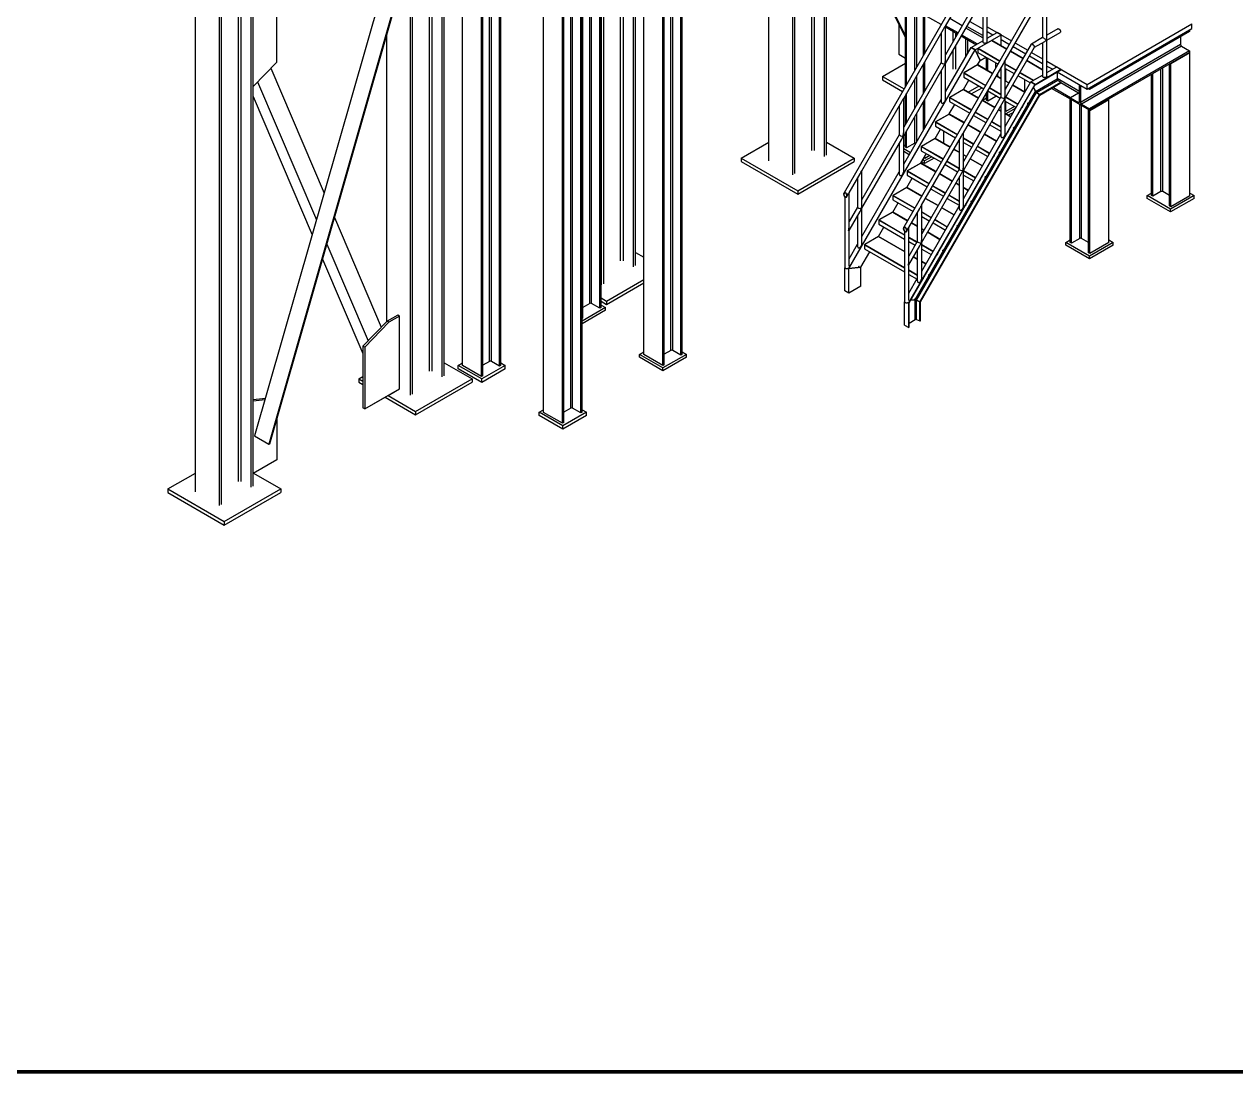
# Model space of a CAD drawing. Header units: inches. Extents: x 5 to 1254, y 17 to 852.
# Drawn here: x 368.9 to 732.6, y 30.9 to 346 of the extents above; entities that cross this region are included whole.
import ezdxf
from ezdxf.enums import TextEntityAlignment as Align

# ---------------------------------------------------------------- set-up
doc = ezdxf.new("R2010")
doc.units = ezdxf.units.IN
doc.header["$LTSCALE"] = 13.5
doc.header["$MEASUREMENT"] = 0
doc.layers.add('BORDER', color=7, linetype='Continuous')
doc.styles.add('BORDER2', font='ROMANS', dxfattribs={"width": 0.8, "height": 0.12})
doc.styles.add('ROMAND', font='romand.shx', dxfattribs={"height": 6.75})
doc.styles.add('ROMANS', font='romans.shx', dxfattribs={"height": 4.5})
doc.styles.add('USSLOGOBOLD', font='sanssb__.ttf')

# ---------------------------------------------------------------- blocks, each defined once
blk = doc.blocks.new('USS-GW_border')
at = {"layer": 'BORDER', "const_width": 0.0309}
blk.add_lwpolyline([(1.1, 0.875), (34.636, 0.875), (34.636, 23.645), (1.1, 23.645), (1.1, 0.875)], dxfattribs=at)
at = {"layer": 'BORDER', "color": 4, "style": 'ROMAND', "flags": 8}
blk.add_attdef('UPPER_DWG_NO', text='', height=0.25, rotation=180, dxfattribs=at).set_placement((2.604, 23.395), align=Align.MIDDLE_CENTER)
at = {"layer": 'BORDER', "color": 4, "style": 'ROMANS', "width": 0.85, "flags": 8}
for tag, p in [('LINE_1', (29.668, 3.874)), ('LINE_2', (29.668, 3.568)), ('LINE_3', (29.668, 3.26)), ('LINE_4', (29.668, 2.953))]:
    blk.add_attdef(tag, p, '', height=0.188, dxfattribs=at)
at = {"layer": 'BORDER', "color": 3, "style": 'ROMANS', "width": 0.85}
for tag, p in [('7-LINE-TOP', (24.949, 2.761)), ('7-LINE', (24.949, 2.703)), ('7-LINE-BOT', (24.949, 2.642)), ('6-LINE-TOP', (24.949, 2.511)), ('6-LINE', (24.949, 2.453)), ('6-LINE-BOT', (24.949, 2.392)), ('5-LINE-TOP', (24.949, 2.261)), ('5-LINE', (24.949, 2.203)), ('5-LINE-BOT', (24.949, 2.142)), ('4-LINE-TOP', (24.949, 2.011)), ('4-LINE', (24.949, 1.953)), ('4-LINE-BOT', (24.949, 1.892)), ('3-LINE-TOP', (24.949, 1.761)), ('3-LINE', (24.949, 1.703)), ('3-LINE-BOT', (24.949, 1.642)), ('2-LINE-TOP', (24.949, 1.511)), ('2-LINE', (24.949, 1.453)), ('2-LINE-BOT', (24.949, 1.392)), ('1-LINE-TOP', (24.949, 1.261)), ('1-LINE', (24.949, 1.203)), ('1-LINE-BOT', (24.949, 1.142))]:
    blk.add_attdef(tag, p, '', height=0.0938, dxfattribs=at)
at = {"layer": 'BORDER', "color": 6, "style": 'BORDER2', "flags": 12}
blk.add_attdef('PROJECT', text='', height=0.155, dxfattribs=at).set_placement((22.531, 2.741), align=Align.MIDDLE_LEFT)
at = {"layer": 'BORDER', "color": 3, "style": 'ROMANS', "width": 0.674348}
for tag, p, p2 in [('7-DATE', (28.241, 2.703), (28.597, 2.703)), ('6-DATE', (28.241, 2.453), (28.597, 2.453)), ('5-DATE', (28.241, 2.203), (28.597, 2.203)), ('4-DATE', (28.241, 1.953), (28.597, 1.953)), ('3-DATE', (28.241, 1.703), (28.597, 1.703)), ('2-DATE', (28.241, 1.453), (28.597, 1.453)), ('1-DATE', (28.241, 1.203), (28.597, 1.203))]:
    blk.add_attdef(tag, text='', height=0.0938, dxfattribs=at).set_placement(p, p2, align=Align.FIT)
at = {"layer": 'BORDER', "color": 3, "style": 'ROMANS', "width": 0.85}
for tag, p in [('7-BY', (28.824, 2.75)), ('7-CHK', (29.261, 2.75)), ('6-BY', (28.824, 2.5)), ('6-CHK', (29.261, 2.5)), ('5-BY', (28.824, 2.25)), ('5-CHK', (29.261, 2.25)), ('4-BY', (28.824, 2)), ('4-CHK', (29.261, 2)), ('3-BY', (28.824, 1.75)), ('3-CHK', (29.261, 1.75)), ('2-BY', (28.824, 1.5)), ('2-CHK', (29.261, 1.5)), ('1-BY', (28.824, 1.25)), ('1-CHK', (29.261, 1.25))]:
    blk.add_attdef(tag, text='', height=0.0938, dxfattribs=at).set_placement(p, align=Align.MIDDLE_CENTER)
at = {"layer": 'BORDER', "color": 5, "style": 'USSLOGOBOLD', "width": 0.85}
blk.add_attdef('USS_FACILITY', (31.141, 2.482), '', height=0.259, dxfattribs=at)
at = {"layer": 'BORDER', "color": 6, "style": 'ROMANS', "width": 0.85, "flags": 8}
for tag, p in [('DRAWN', (29.949, 1.452)), ('CHECK', (31.699, 1.452)), ('SCALE', (33.828, 1.452)), ('PROJ', (31.073, 1.172)), ('JOB', (30.901, 0.922))]:
    blk.add_attdef(tag, text='', height=0.156, dxfattribs=at).set_placement(p, align=Align.CENTER)
at = {"layer": 'BORDER', "color": 6, "style": 'ROMANS', "flags": 8}
for tag, width, p, p2 in [('DDATE', 1.134638, (30.427, 1.452), (31.212, 1.452)), ('CDATE', 1.112721, (32.177, 1.452), (32.947, 1.452)), ('SCALEFIT', 1.513739, (33.059, 1.453), (34.591, 1.453))]:
    blk.add_attdef(tag, text='', height=0.156, dxfattribs=dict(at, width=width)).set_placement(p, p2, align=Align.FIT)
at = {"layer": 'BORDER', "color": 4, "style": 'ROMAND', "flags": 8}
blk.add_attdef('LOWER_DWG_NO', text='', height=0.25, dxfattribs=at).set_placement((33.141, 1.125), align=Align.MIDDLE_CENTER)
at = {"layer": 'BORDER', "color": 6, "style": 'ROMANS', "width": 0.85, "flags": 8}
blk.add_attdef('DIV', text='', height=0.188, dxfattribs=at).set_placement((34.574, 0.687), align=Align.MIDDLE_CENTER)

msp = doc.modelspace()

# ---------------------------------------------------------------- linework, layer by layer
at = {"color": 7, "linetype": 'Continuous', "lineweight": 25}
for p, q in [((437.02, 206.97), (437.02, 483.7)), ((437.63, 207.32), (437.63, 484.05)), ((420.34, 205.61), (420.34, 482.35)), ((427.51, 201.48), (427.51, 478.21)), ((428.11, 201.83), (428.11, 478.56)), ((494.38, 240.09), (494.38, 393.02)), ((494.99, 240.43), (494.99, 393.36)), ((566.02, 246.68), (566.02, 392.75)), ((566.41, 246.9), (566.41, 392.98)), ((490.56, 241.8), (490.56, 391.84)), ((491.41, 241.8), (491.41, 392.33)), ((500.48, 243.54), (500.48, 389.61)), ((560.58, 243.54), (560.58, 389.61)), ((560.98, 243.77), (560.98, 389.84)), ((563.01, 248.09), (563.01, 391.01)), ((563.58, 248.09), (563.58, 391.34)), ((484.87, 234.59), (484.87, 387.52)), ((485.47, 234.94), (485.47, 387.87)), ((506.18, 240.24), (506.18, 386.31)), ((506.58, 240.47), (506.58, 386.16)), ((554.87, 246.83), (554.87, 386.31)), ((592.43, 304.96), (592.43, 388.8)), ((508.61, 244.79), (508.61, 384.99)), ((509.18, 244.79), (509.18, 384.66)), ((511.62, 243.38), (511.62, 383.25)), ((512.02, 243.61), (512.02, 383.02)), ((547.92, 274.92), (547.92, 382.3)), ((548.77, 274.92), (548.77, 382.79)), ((551.75, 273.2), (551.75, 384.51)), ((552.35, 273.55), (552.35, 384.86)), ((599.6, 300.82), (599.6, 384.66)), ((600.2, 301.17), (600.2, 384.31)), ((541.67, 260.73), (541.67, 378.69)), ((542.07, 260.96), (542.07, 378.92)), ((542.23, 267.71), (542.23, 379.02)), ((542.84, 268.06), (542.84, 379.36)), ((605.28, 308.03), (605.28, 381.37)), ((606.13, 308.03), (606.13, 380.88)), ((609.11, 306.31), (609.11, 379.16)), ((609.71, 306.66), (609.71, 378.82)), ((524.82, 229.48), (524.82, 375.55)), ((535.97, 229.33), (535.97, 375.4)), ((536.36, 229.56), (536.36, 375.63)), ((536.63, 257.82), (536.63, 375.78)), ((538.66, 262.14), (538.66, 376.96)), ((539.23, 262.14), (539.23, 377.28)), ((617.06, 374.57), (633.38, 341.99)), ((530.53, 226.19), (530.53, 372.26)), ((530.92, 226.42), (530.92, 372.49)), ((532.96, 230.74), (532.96, 373.66)), ((533.52, 230.74), (533.52, 373.99)), ((617.21, 374.49), (633.38, 342.19)), ((617.43, 374.36), (633.38, 342.52)), ((477.78, 361.27), (438.08, 222.42)), ((653.25, 361.62), (615.01, 295.38)), ((645.41, 345.41), (654.23, 360.69)), ((433.2, 208.69), (433.2, 358.73)), ((434.04, 208.69), (434.04, 359.22)), ((482.02, 358.82), (442.32, 219.97)), ((482.19, 358.84), (442.49, 219.99)), ((442.61, 220.06), (482.32, 358.9)), ((444.74, 334.62), (444.74, 350.41)), ((671.19, 351.26), (632.95, 285.02)), ((633.38, 327.21), (633.38, 352.06)), ((633.78, 327.89), (633.78, 351.83)), ((636.22, 332.12), (636.22, 350.42)), ((636.79, 333.1), (636.79, 350.09)), ((645.41, 334.16), (654.23, 349.43)), ((653.25, 350.36), (645.42, 336.81)), ((656.64, 350.82), (656.64, 340.7)), ((657.96, 340.7), (657.96, 351.57)), ((663.35, 335.06), (672.17, 350.33)), ((674.58, 351.71), (674.58, 341.98)), ((675.9, 341.98), (675.9, 352.47)), ((631.39, 345.98), (631.39, 336.99)), ((638.82, 336.63), (638.82, 348.92)), ((644.15, 345.85), (639.15, 348.73)), ((639.22, 337.31), (639.22, 348.69)), ((649.22, 343.38), (645.48, 345.53)), ((650.44, 345.49), (646.7, 347.65)), ((652.72, 346.82), (656.64, 344.55)), ((687.94, 327.91), (719.41, 346.08)), ((719.41, 344.65), (719.41, 346.08)), ((477.71, 256.68), (477.71, 342.78)), ((632.88, 323.7), (644.88, 344.48)), ((644.11, 343.15), (644.11, 334.51)), ((645.42, 335.27), (645.42, 345.43)), ((649.02, 343.03), (645.42, 345.11)), ((647.71, 340.77), (647.71, 343.79)), ((648.56, 342.24), (648.56, 343.3)), ((654.56, 339.83), (650.16, 342.38)), ((654.96, 340.06), (650.36, 342.72)), ((656.64, 341.91), (651.58, 344.84)), ((656.64, 342.56), (651.86, 345.33)), ((654.36, 338.29), (662.16, 342.79)), ((657.96, 345.22), (665.27, 341)), ((657.96, 343.79), (659.69, 342.79)), ((657.96, 341.8), (660.93, 343.51)), ((662.16, 342.79), (660.93, 343.51)), ((662.16, 339.5), (662.16, 342.79)), ((674.58, 341.98), (671.22, 340.03)), ((679.16, 344.62), (675.9, 342.74)), ((675.9, 341.22), (679.81, 343.48)), ((687.94, 326.48), (719.41, 344.65)), ((718.7, 343.78), (688.65, 326.43)), ((715.98, 342.21), (715.98, 339.86)), ((718.7, 344.24), (718.7, 343.78)), ((616.47, 272.66), (654.36, 338.29)), ((645.42, 325.67), (653.12, 339)), ((648.56, 332.53), (648.56, 339.61)), ((651.54, 336.26), (651.54, 341.58)), ((652.14, 337.3), (652.14, 341.23)), ((653.12, 339), (656.64, 341.04)), ((653.12, 339), (654.36, 338.29)), ((654.36, 338.29), (653.12, 339)), ((654.36, 338.29), (655.82, 335.05)), ((655.82, 335.05), (654.36, 338.29)), ((655.16, 338.7), (655.18, 338.72)), ((655.16, 338.7), (655.16, 337.47)), ((655.16, 338.7), (655.2, 338.68)), ((655.18, 338.72), (655.2, 338.7)), ((655.2, 338.7), (655.2, 338.73)), ((655.21, 338.72), (655.2, 338.73)), ((655.2, 338.68), (661.75, 334.9)), ((659.31, 341.12), (655.21, 338.75)), ((659.33, 341.11), (655.24, 338.75)), ((655.24, 338.75), (661.79, 334.97)), ((657.97, 341.8), (657.96, 341.8)), ((659.33, 341.11), (663.83, 338.52)), ((663.84, 338.53), (659.36, 341.12)), ((662.16, 341.37), (664.65, 339.93)), ((663.35, 323.8), (672.17, 339.08)), ((671.19, 340.01), (663.36, 326.45)), ((665.79, 339.27), (669.52, 337.12)), ((666.41, 340.34), (670.14, 338.19)), ((672.16, 339.06), (675.24, 340.84)), ((674.58, 340.46), (674.58, 330.35)), ((675.9, 330.35), (675.9, 341.22)), ((715.98, 339.86), (685.93, 322.51)), ((716.26, 339.37), (686.21, 322.02)), ((716.26, 339.37), (718.7, 337.96)), ((437.63, 327.31), (444.74, 334.62)), ((631.39, 336.99), (633.38, 335.84)), ((639.22, 326.06), (639.22, 334.68)), ((647.71, 332.53), (647.71, 338.14)), ((655.08, 333.76), (655.82, 335.05)), ((655.16, 337.47), (661.21, 333.97)), ((655.82, 335.05), (657.58, 336.07)), ((657.73, 332.25), (657.73, 335.98)), ((658.13, 332.02), (658.13, 335.75)), ((663.36, 324.91), (663.36, 335.07)), ((664.97, 337.86), (668.71, 335.7)), ((668.72, 335.72), (664.98, 337.87)), ((674.58, 332.33), (669.85, 335.06)), ((669.85, 335.05), (674.58, 332.31)), ((670.66, 336.46), (674.58, 334.2)), ((671.28, 337.53), (674.58, 335.62)), ((675.9, 334.86), (687.94, 327.91)), ((718.7, 337.96), (688.65, 320.61)), ((718.7, 337.5), (688.65, 320.15)), ((713.06, 334.17), (718.77, 337.47)), ((718.7, 337.96), (718.7, 337.5)), ((718.7, 337.5), (718.77, 337.47)), ((718.77, 294.49), (718.77, 337.47)), ((442.91, 332.75), (458.91, 295.27)), ((626.53, 330.3), (633.38, 334.26)), ((632.88, 312.45), (644.88, 333.23)), ((644.11, 334.53), (632.89, 315.1)), ((638.82, 325.37), (638.82, 334)), ((644.11, 331.9), (644.11, 322.72)), ((645.42, 323.48), (645.42, 334.18)), ((650.82, 313.34), (662.82, 334.13)), ((650.91, 331.34), (650.93, 331.35)), ((650.91, 331.34), (650.91, 330.1)), ((650.91, 331.34), (650.95, 331.32)), ((650.93, 331.35), (650.95, 331.34)), ((650.95, 331.34), (650.95, 331.37)), ((650.96, 331.36), (650.95, 331.37)), ((650.95, 331.32), (657.5, 327.54)), ((655.06, 333.76), (650.96, 331.39)), ((655.08, 333.75), (650.99, 331.39)), ((650.99, 331.39), (657.54, 327.61)), ((655.08, 333.75), (659.58, 331.16)), ((659.59, 331.17), (655.11, 333.76)), ((660.57, 332.86), (660.57, 334.34)), ((661.13, 333.84), (661.13, 334.02)), ((661.13, 330.28), (661.13, 331.21)), ((662.05, 332.79), (662.05, 324.15)), ((663.36, 334.06), (666.66, 332.16)), ((663.36, 333.97), (666.62, 332.09)), ((663.36, 332.73), (666.08, 331.16)), ((663.56, 328.88), (663.56, 332.61)), ((667.76, 331.43), (671.82, 329.09)), ((667.8, 331.5), (671.86, 329.16)), ((672.3, 327.93), (680.1, 332.44)), ((672.33, 327.87), (680.1, 332.36)), ((672.33, 327.83), (680.08, 332.31)), ((675.9, 333.44), (677.63, 332.44)), ((675.9, 331.44), (678.87, 333.15)), ((675.98, 331.52), (675.9, 331.57)), ((675.9, 331.55), (675.96, 331.52)), ((675.9, 331.49), (675.96, 331.52)), ((678.87, 333.15), (680.1, 332.44)), ((679, 331.68), (679, 329.56)), ((679, 331.65), (687.94, 326.48)), ((680.1, 332.44), (680.1, 332.36)), ((707.62, 294.33), (707.62, 331.11)), ((710.07, 295.74), (710.07, 332.52)), ((710.63, 295.74), (710.63, 332.84)), ((712.67, 291.42), (712.67, 334.02)), ((713, 334.21), (713.06, 334.17)), ((713.06, 291.19), (713.06, 334.17)), ((438.96, 328.69), (456.63, 287.29)), ((626.53, 330.3), (633.01, 326.56)), ((626.53, 330.3), (626.53, 329.28)), ((626.53, 329.28), (632.57, 325.8)), ((634.41, 262.31), (672.3, 327.93)), ((634.48, 262.31), (672.33, 327.87)), ((634.51, 262.33), (672.33, 327.84)), ((636.22, 320.87), (636.22, 329.49)), ((636.79, 321.85), (636.79, 330.47)), ((650.83, 326.4), (652.45, 329.21)), ((650.91, 330.1), (656.96, 326.61)), ((652.28, 325.58), (655.52, 327.44)), ((660.72, 330.5), (662.05, 329.73)), ((662.05, 329.75), (660.73, 330.51)), ((664.47, 328.36), (663.36, 328.99)), ((663.36, 328.97), (664.46, 328.34)), ((663.36, 315.31), (671.06, 328.65)), ((669.29, 325.57), (665.6, 327.7)), ((665.6, 327.69), (669.28, 325.56)), ((667.22, 330.5), (670.91, 328.38)), ((669.27, 325.58), (669.27, 329.32)), ((671.06, 328.65), (674.58, 330.68)), ((671.06, 328.65), (672.3, 327.93)), ((672.3, 327.93), (671.06, 328.65)), ((671.86, 329.16), (674.58, 330.73)), ((671.86, 329.13), (671.86, 329.16)), ((672.3, 327.93), (672.33, 327.87)), ((672.33, 327.87), (672.3, 327.93)), ((672.46, 325.78), (679, 329.56)), ((672.71, 325.5), (679.17, 329.23)), ((673.64, 324.87), (680.04, 328.56)), ((673.74, 324.76), (680.1, 328.43)), ((673.76, 324.7), (680.1, 328.36)), ((685.67, 325.81), (679, 329.66)), ((679.17, 329.23), (680.04, 328.56)), ((680.1, 328.43), (680.1, 328.36)), ((685.39, 325.32), (680.1, 328.37)), ((685.67, 322.66), (685.67, 327.79)), ((685.93, 327.65), (685.93, 322.51)), ((687.94, 326.48), (687.94, 327.91)), ((707.23, 294.56), (707.23, 330.88)), ((437.63, 324.33), (455.35, 282.81)), ((632.89, 313.56), (632.89, 323.72)), ((633.38, 315.96), (633.38, 324.58)), ((633.78, 316.64), (633.78, 325.26)), ((636.35, 263.24), (672.46, 325.78)), ((636.72, 263.16), (672.71, 325.5)), ((637.74, 262.68), (673.64, 324.87)), ((637.88, 262.65), (673.74, 324.76)), ((637.95, 262.66), (673.76, 324.7)), ((646.66, 323.98), (646.68, 323.99)), ((646.66, 323.98), (646.66, 322.74)), ((646.66, 323.98), (646.7, 323.96)), ((646.68, 323.99), (646.7, 323.98)), ((646.7, 323.98), (646.7, 324.01)), ((646.71, 324), (646.7, 324.01)), ((646.7, 323.96), (653.25, 320.18)), ((650.81, 326.4), (646.71, 324.03)), ((650.83, 326.39), (646.74, 324.03)), ((646.74, 324.03), (653.29, 320.25)), ((650.83, 326.39), (655.33, 323.79)), ((662.05, 324.17), (650.83, 304.74)), ((655.34, 323.81), (650.86, 326.4)), ((653.17, 325.07), (656.4, 326.93)), ((656.5, 323.14), (657.73, 323.85)), ((657.73, 323.14), (657.73, 325.31)), ((658.1, 325.95), (661.83, 323.8)), ((658.13, 322.91), (658.13, 325.94)), ((660.57, 324.32), (658.13, 322.91)), ((658.64, 326.88), (662.05, 324.91)), ((658.68, 326.95), (662.05, 325.01)), ((660.57, 324.32), (660.57, 324.53)), ((663.36, 313.13), (663.36, 323.82)), ((663.51, 324.07), (667.19, 321.94)), ((663.55, 324.14), (667.23, 322.01)), ((671.88, 327.06), (672.46, 325.78)), ((672.46, 325.78), (671.88, 327.06)), ((672.71, 325.5), (673.64, 324.87)), ((673.64, 324.87), (672.71, 325.5)), ((673.74, 324.76), (673.76, 324.7)), ((673.76, 324.7), (673.74, 324.76)), ((682.95, 323.45), (677.27, 326.72)), ((682.95, 323.91), (677.67, 326.95)), ((685.39, 325.32), (682.95, 323.91)), ((685.39, 325.32), (682.95, 323.91)), ((682.95, 323.91), (682.95, 323.45)), ((682.95, 323.45), (682.95, 323.91)), ((682.95, 323.91), (685.39, 322.5)), ((685.39, 325.32), (685.67, 325.15)), ((688.65, 326.43), (688.26, 326.66)), ((688.65, 326.89), (688.65, 326.43)), ((620.34, 301.99), (632.34, 322.77)), ((631.57, 321.44), (631.57, 312.8)), ((632.89, 303.96), (644.11, 323.39)), ((638.82, 314.24), (638.82, 322.74)), ((639.22, 314.92), (639.22, 323.43)), ((646.58, 319.04), (648.2, 321.85)), ((646.66, 322.74), (652.71, 319.25)), ((650.82, 302.09), (662.82, 322.87)), ((656.47, 323.14), (660.21, 320.98)), ((660.22, 321), (656.48, 323.15)), ((658.13, 322.91), (657.73, 323.14)), ((662.05, 319.94), (661.35, 320.34)), ((661.35, 320.32), (662.05, 319.92)), ((662.05, 321.54), (662.05, 312.37)), ((663.36, 322.91), (666.66, 321.01)), ((663.56, 319.77), (663.56, 322.8)), ((666.19, 321.28), (663.56, 319.77)), ((666.5, 320.75), (663.57, 319.06)), ((682.88, 323.49), (683.28, 323.26)), ((682.88, 280.51), (682.88, 323.49)), ((688.65, 320.15), (682.95, 323.45)), ((683.28, 280.28), (683.28, 323.26)), ((685.67, 322.66), (685.39, 322.5)), ((685.72, 281.69), (685.72, 321.85)), ((686.21, 322.02), (688.65, 320.61)), ((686.29, 281.69), (686.29, 321.52)), ((688.32, 277.37), (688.32, 320.35)), ((688.72, 320.12), (688.32, 320.35)), ((688.65, 320.61), (688.65, 320.15)), ((688.72, 320.12), (694.42, 323.41)), ((688.72, 277.14), (688.72, 320.12)), ((694.42, 323.41), (694.36, 323.45)), ((694.42, 280.43), (694.42, 323.41)), ((636.22, 310.26), (636.22, 318.24)), ((636.79, 310.71), (636.79, 319.22)), ((642.41, 316.62), (642.43, 316.63)), ((642.41, 316.62), (642.41, 315.38)), ((642.41, 316.62), (642.45, 316.6)), ((642.43, 316.63), (642.45, 316.62)), ((642.45, 316.62), (642.45, 316.64)), ((642.46, 316.64), (642.45, 316.64)), ((642.45, 316.6), (649, 312.82)), ((646.56, 319.03), (642.46, 316.67)), ((646.58, 319.03), (642.49, 316.67)), ((642.49, 316.67), (649.04, 312.89)), ((646.58, 319.03), (651.08, 316.43)), ((651.09, 316.45), (646.61, 319.03)), ((653.85, 318.59), (657.58, 316.44)), ((654.39, 319.52), (658.12, 317.37)), ((654.43, 319.59), (658.16, 317.44)), ((659.26, 316.71), (662.05, 315.1)), ((659.3, 316.78), (662.05, 315.19)), ((663.56, 319.77), (663.36, 319.88)), ((665.04, 318.21), (663.36, 319.18)), ((663.36, 319.16), (665.03, 318.2)), ((665.8, 319.53), (664.28, 318.65)), ((631.57, 312.82), (620.35, 293.38)), ((633.38, 309.08), (633.38, 313.33)), ((633.78, 308.85), (633.78, 314.01)), ((642.33, 311.67), (643.95, 314.49)), ((642.41, 315.38), (648.46, 311.89)), ((644.92, 310.19), (644.92, 313.93)), ((650.83, 303.2), (650.83, 313.36)), ((650.83, 293.6), (662.05, 313.04)), ((652.22, 315.78), (655.96, 313.62)), ((655.97, 313.64), (652.23, 315.79)), ((660.79, 310.85), (657.1, 312.98)), ((657.1, 312.96), (660.78, 310.84)), ((658.72, 315.78), (662.05, 313.86)), ((584.1, 305.81), (592.43, 310.62)), ((609.71, 310.62), (618.04, 305.81)), ((620.34, 290.74), (632.34, 311.52)), ((631.57, 310.19), (631.57, 301.01)), ((632.89, 301.77), (632.89, 312.47)), ((632.89, 309.51), (633.38, 309.8)), ((636.22, 310.26), (633.78, 308.85)), ((638.16, 309.26), (638.18, 309.27)), ((638.16, 309.26), (638.16, 308.02)), ((638.16, 309.26), (638.2, 309.24)), ((638.18, 309.27), (638.2, 309.26)), ((638.2, 309.26), (638.2, 309.28)), ((638.21, 309.28), (638.2, 309.28)), ((638.2, 309.24), (644.75, 305.46)), ((642.31, 311.67), (638.21, 309.31)), ((642.33, 311.67), (638.24, 309.31)), ((638.24, 309.31), (644.79, 305.53)), ((638.28, 291.63), (650.28, 312.41)), ((642.33, 311.67), (646.83, 309.07)), ((646.84, 309.09), (642.36, 311.67)), ((649.51, 311.08), (649.51, 302.44)), ((650.83, 311.85), (653.91, 310.08)), ((650.83, 311.76), (653.87, 310)), ((650.83, 310.52), (653.33, 309.08)), ((655.01, 309.35), (658.69, 307.22)), ((655.05, 309.42), (658.73, 307.29)), ((584.1, 305.81), (601.07, 296.01)), ((584.1, 305.81), (584.1, 304.79)), ((601.07, 296.01), (618.04, 305.81)), ((618.04, 305.81), (618.04, 304.79)), ((634.89, 307.42), (632.89, 308.58)), ((634.54, 306.81), (632.89, 307.76)), ((633.78, 308.85), (633.38, 309.08)), ((638.08, 304.31), (639.7, 307.13)), ((638.16, 308.02), (644.21, 304.53)), ((639.22, 305.71), (638.97, 305.86)), ((641.31, 306.2), (639.15, 304.96)), ((642.01, 305.8), (639.15, 304.15)), ((640.69, 306.56), (639.22, 305.71)), ((639.22, 305.71), (639.22, 306.29)), ((647.97, 308.41), (649.51, 307.53)), ((649.51, 307.55), (647.98, 308.43)), ((651.72, 306.27), (650.83, 306.79)), ((650.83, 306.77), (651.71, 306.26)), ((656.54, 303.49), (652.85, 305.62)), ((652.85, 305.6), (656.53, 303.48)), ((654.47, 308.42), (658.16, 306.29)), ((584.1, 304.79), (601.07, 294.99)), ((601.07, 294.99), (618.04, 304.79)), ((620.35, 291.85), (620.35, 302)), ((633.91, 301.9), (633.93, 301.91)), ((633.91, 301.9), (633.91, 300.66)), ((633.91, 301.9), (633.95, 301.87)), ((633.93, 301.91), (633.95, 301.9)), ((633.95, 301.9), (633.95, 301.92)), ((633.96, 301.91), (633.95, 301.92)), ((633.95, 301.87), (640.5, 298.09)), ((638.06, 304.31), (633.96, 301.95)), ((638.08, 304.31), (633.99, 301.95)), ((633.99, 301.95), (640.54, 298.17)), ((638.08, 304.31), (642.58, 301.71)), ((642.59, 301.73), (638.11, 304.31)), ((639.15, 304.15), (638.27, 304.65)), ((649.51, 302.46), (638.29, 283.03)), ((639.15, 304.96), (638.63, 305.27)), ((639.15, 304.15), (639.15, 304.96)), ((645.35, 303.87), (649.08, 301.71)), ((645.89, 304.8), (649.51, 302.7)), ((645.93, 304.87), (649.51, 302.8)), ((650.83, 291.41), (650.83, 302.11)), ((650.83, 302.04), (654.48, 299.93)), ((650.83, 301.95), (654.44, 299.86)), ((616.5, 295.33), (619.81, 301.06)), ((619.04, 299.73), (619.04, 291.09)), ((620.35, 282.25), (631.57, 301.68)), ((633.83, 296.95), (635.45, 299.77)), ((633.91, 300.66), (639.96, 297.17)), ((638.28, 280.38), (650.28, 301.16)), ((643.72, 301.05), (647.46, 298.9)), ((647.47, 298.91), (643.73, 301.07)), ((649.51, 297.73), (648.6, 298.26)), ((648.6, 298.24), (649.51, 297.71)), ((649.51, 299.83), (649.51, 290.65)), ((650.83, 300.71), (653.91, 298.93)), ((601.07, 296.01), (601.07, 294.99)), ((616.51, 285.19), (616.51, 295.35)), ((629.66, 294.54), (629.68, 294.55)), ((629.68, 294.55), (629.7, 294.53)), ((629.7, 294.54), (629.7, 294.56)), ((629.71, 294.55), (629.7, 294.56)), ((633.81, 296.95), (629.71, 294.59)), ((633.83, 296.95), (629.74, 294.58)), ((629.74, 294.58), (636.29, 290.8)), ((633.83, 296.95), (638.33, 294.35)), ((638.34, 294.36), (633.86, 296.95)), ((641.1, 296.51), (644.83, 294.35)), ((641.64, 297.44), (645.37, 295.28)), ((641.68, 297.51), (645.41, 295.35)), ((646.51, 294.62), (649.51, 292.89)), ((646.55, 294.7), (649.51, 292.98)), ((652.29, 296.13), (650.83, 296.97)), ((650.83, 296.95), (652.28, 296.11)), ((705.93, 294.52), (707.23, 295.28)), ((707.62, 294.33), (707.23, 294.56)), ((710.07, 295.74), (707.62, 294.33)), ((712.67, 294.57), (710.63, 295.74)), ((718.77, 295.28), (720.07, 294.52)), ((615.19, 294.14), (615.19, 273.02)), ((615.77, 294.06), (615.96, 294.4)), ((619.04, 291.11), (616.51, 286.73)), ((629.58, 289.59), (631.2, 292.41)), ((629.66, 294.54), (629.66, 293.3)), ((629.66, 294.54), (629.7, 294.51)), ((629.66, 293.3), (635.71, 289.8)), ((629.7, 294.51), (636.25, 290.73)), ((638.29, 281.49), (638.29, 291.65)), ((638.29, 271.89), (649.51, 291.32)), ((639.47, 293.69), (643.21, 291.54)), ((643.22, 291.55), (639.48, 293.71)), ((645.97, 293.7), (649.51, 291.65)), ((705.93, 293.71), (705.93, 294.52)), ((713, 290.44), (705.93, 294.52)), ((713, 289.63), (705.93, 293.71)), ((713.06, 291.19), (712.67, 291.42)), ((720.07, 294.52), (713, 290.44)), ((720.07, 293.71), (713, 289.63)), ((718.77, 294.49), (713.06, 291.19)), ((720.07, 293.71), (720.07, 294.52)), ((462.03, 287.96), (476.09, 255.02)), ((616.5, 284.08), (619.81, 289.81)), ((619.04, 288.48), (619.04, 279.3)), ((620.35, 280.06), (620.35, 290.75)), ((629.56, 289.59), (625.46, 287.23)), ((629.58, 289.59), (625.49, 287.22)), ((629.58, 289.59), (634.08, 286.99)), ((634.09, 287), (629.61, 289.59)), ((634.44, 284.97), (637.75, 290.7)), ((636.85, 289.15), (636.98, 289.07)), ((636.98, 289.37), (636.98, 280.73)), ((638.29, 289.65), (641.16, 287.99)), ((638.29, 289.55), (641.12, 287.92)), ((638.29, 288.31), (640.58, 286.99)), ((642.3, 287.33), (645.98, 285.21)), ((648.04, 288.77), (644.35, 290.89)), ((644.35, 290.88), (648.03, 288.75)), ((713, 289.63), (713, 290.44)), ((616.51, 273.4), (616.51, 284.1)), ((625.33, 282.23), (626.95, 285.05)), ((625.41, 287.18), (625.43, 287.19)), ((625.41, 287.18), (625.41, 285.94)), ((625.41, 287.18), (625.45, 287.15)), ((625.41, 285.94), (633.13, 281.48)), ((625.43, 287.19), (625.45, 287.17)), ((625.45, 287.18), (625.45, 287.2)), ((625.46, 287.19), (625.45, 287.2)), ((625.45, 287.15), (633.13, 282.72)), ((625.49, 287.22), (633.13, 282.81)), ((633.13, 283.78), (633.13, 262.66)), ((633.71, 283.7), (633.9, 284.04)), ((634.45, 274.83), (634.45, 284.99)), ((635.22, 286.33), (636.98, 285.32)), ((636.98, 285.34), (635.23, 286.35)), ((638.97, 284.19), (638.29, 284.58)), ((638.29, 284.56), (638.96, 284.18)), ((641.72, 286.33), (645.41, 284.21)), ((642.26, 287.26), (645.94, 285.14)), ((625.31, 282.23), (621.21, 279.86)), ((625.33, 282.23), (621.24, 279.86)), ((625.33, 282.23), (633.13, 277.72)), ((633.13, 277.74), (625.36, 282.23)), ((634.45, 282.05), (636.91, 280.63)), ((634.45, 281.96), (636.87, 280.56)), ((636.98, 280.75), (634.45, 276.37)), ((634.45, 280.72), (636.33, 279.63)), ((638.29, 269.7), (638.29, 280.4)), ((643.79, 281.41), (640.1, 283.53)), ((640.1, 283.52), (643.78, 281.39)), ((681.58, 280.47), (682.88, 281.22)), ((688.65, 276.39), (681.58, 280.47)), ((681.58, 279.65), (681.58, 280.47)), ((683.28, 280.28), (682.88, 280.51)), ((685.72, 281.69), (683.28, 280.28)), ((688.32, 280.51), (686.29, 281.69)), ((695.72, 280.47), (688.65, 276.39)), ((694.42, 280.43), (688.72, 277.14)), ((694.42, 281.22), (695.72, 280.47)), ((695.72, 279.65), (695.72, 280.47)), ((459.75, 279.99), (472.14, 250.96)), ((552.35, 277.5), (554.87, 276.05)), ((616.51, 275.59), (619.04, 279.97)), ((620.01, 273.01), (622.7, 277.68)), ((621.16, 279.81), (621.18, 279.83)), ((621.16, 279.81), (621.16, 278.58)), ((621.16, 279.81), (621.2, 279.79)), ((621.16, 278.58), (633.13, 271.66)), ((621.18, 279.83), (621.2, 279.81)), ((621.2, 279.81), (621.2, 279.84)), ((621.21, 279.83), (621.2, 279.84)), ((621.2, 279.79), (633.13, 272.9)), ((621.24, 279.86), (633.13, 273)), ((634.44, 273.72), (637.75, 279.45)), ((634.72, 276.83), (634.45, 276.98)), ((634.45, 276.96), (634.71, 276.81)), ((636.98, 278.12), (636.98, 268.94)), ((638.29, 279.83), (641.73, 277.85)), ((638.29, 279.74), (641.69, 277.78)), ((638.29, 278.5), (641.16, 276.85)), ((688.65, 275.57), (681.58, 279.65)), ((688.72, 277.14), (688.32, 277.37)), ((695.72, 279.65), (688.65, 275.57)), ((688.65, 275.57), (688.65, 276.39)), ((458.47, 275.5), (470.59, 247.1)), ((615.23, 266), (615.23, 272.89)), ((616.32, 272.75), (616.47, 272.66)), ((616.47, 272.66), (616.32, 272.75)), ((616.47, 272.66), (620.01, 273.01)), ((619.3, 272.94), (616.47, 272.66)), ((619.34, 273.04), (619.29, 273.03)), ((619.34, 273.04), (619.47, 272.96)), ((619.37, 273.19), (619.41, 273.16)), ((619.41, 273.16), (619.37, 273.19)), ((619.41, 273.16), (619.41, 273.17)), ((619.41, 273.16), (619.41, 273.16)), ((620.01, 273.01), (619.47, 272.96)), ((620.01, 267.33), (620.01, 273.01)), ((634.45, 263.04), (634.45, 273.74)), ((636.98, 275.52), (635.85, 276.17)), ((635.85, 276.16), (636.98, 275.5)), ((639.54, 274.05), (638.29, 274.76)), ((638.29, 274.74), (639.53, 274.03)), ((543.71, 262.9), (554.87, 269.34)), ((616.47, 265.28), (616.47, 272.66)), ((634.45, 272.24), (636.98, 270.78)), ((634.45, 272.14), (636.98, 270.68)), ((634.45, 270.9), (636.91, 269.49)), ((634.45, 265.23), (636.98, 269.61)), ((543.71, 261.88), (554.87, 268.32)), ((616.47, 265.28), (615.23, 266)), ((620.01, 267.33), (616.47, 265.28)), ((538.66, 262.14), (536.63, 260.97)), ((541.67, 260.73), (539.23, 262.14)), ((542.07, 263.85), (543.71, 262.9)), ((542.07, 262.83), (543.71, 261.88)), ((543.71, 262.9), (543.71, 261.88)), ((633.17, 255.64), (633.17, 262.53)), ((634.26, 262.39), (634.41, 262.31)), ((634.41, 262.31), (634.26, 262.39)), ((634.41, 262.31), (634.48, 262.31)), ((634.41, 254.93), (634.41, 262.31)), ((634.48, 262.31), (634.41, 262.31)), ((634.48, 254.97), (634.48, 262.31)), ((634.51, 255.01), (634.51, 262.33)), ((636.35, 263.24), (634.96, 263.11)), ((634.96, 263.11), (636.14, 263.22)), ((636.13, 263.31), (636.18, 263.32)), ((636.18, 263.32), (636.31, 263.24)), ((636.31, 263.24), (636.35, 263.24)), ((636.35, 257.32), (636.35, 263.24)), ((636.72, 263.16), (637.74, 262.68)), ((637.74, 262.68), (636.72, 263.16)), ((636.72, 257.34), (636.72, 263.16)), ((637.74, 256.92), (637.74, 262.68)), ((637.88, 262.65), (637.95, 262.66)), ((637.95, 262.66), (637.88, 262.65)), ((637.88, 256.93), (637.88, 262.65)), ((637.95, 256.97), (637.95, 262.66)), ((481.02, 258.66), (477.84, 256.82)), ((481.02, 258.66), (477.84, 256.82)), ((481.55, 258.35), (478.37, 256.51)), ((481.55, 258.35), (478.37, 256.51)), ((481.55, 258.35), (481.02, 258.66)), ((481.55, 258.35), (481.02, 258.66)), ((481.55, 236.51), (481.55, 258.35)), ((481.55, 236.51), (481.55, 258.35)), ((543.37, 260.92), (536.36, 256.88)), ((543.37, 260.11), (536.36, 256.06)), ((542.07, 260.96), (541.67, 260.73)), ((542.07, 261.67), (543.37, 260.92)), ((543.37, 260.11), (543.37, 260.92)), ((477.84, 256.82), (470.59, 249.37)), ((477.84, 256.82), (470.59, 249.37)), ((478.37, 256.51), (471.12, 249.06)), ((478.37, 256.51), (471.12, 249.06)), ((478.37, 256.51), (477.84, 256.82)), ((478.37, 256.51), (477.84, 256.82)), ((536.63, 257.82), (536.36, 257.67)), ((633.17, 255.64), (634.41, 254.93)), ((634.41, 254.93), (634.48, 254.97)), ((634.51, 256.26), (636.35, 257.32)), ((636.72, 257.34), (637.74, 256.92)), ((637.88, 256.93), (637.95, 256.97)), ((471.12, 249.06), (470.59, 249.37)), ((470.59, 249.37), (470.59, 230.79)), ((471.12, 249.06), (470.59, 249.37)), ((470.59, 249.37), (470.59, 230.79)), ((471.12, 249.06), (471.12, 230.49)), ((471.12, 249.06), (471.12, 230.49)), ((553.57, 246.87), (554.87, 247.62)), ((563.01, 248.09), (560.98, 246.91)), ((566.02, 246.68), (563.58, 248.09)), ((566.41, 247.62), (567.72, 246.87)), ((494.99, 244.39), (503.32, 239.58)), ((499.18, 243.57), (500.48, 244.32)), ((508.61, 244.79), (506.58, 243.62)), ((511.62, 243.38), (509.18, 244.79)), ((512.02, 244.32), (513.32, 243.57)), ((560.64, 242.79), (553.57, 246.87)), ((553.57, 246.05), (553.57, 246.87)), ((560.64, 241.97), (553.57, 246.05)), ((560.58, 243.54), (554.87, 246.83)), ((560.98, 243.77), (560.58, 243.54)), ((567.72, 246.87), (560.64, 242.79)), ((567.72, 246.05), (560.64, 241.97)), ((566.41, 246.9), (566.02, 246.68)), ((567.72, 246.05), (567.72, 246.87)), ((469.38, 239.58), (470.59, 240.28)), ((506.25, 239.49), (499.18, 243.57)), ((499.18, 242.55), (499.18, 243.57)), ((506.25, 238.47), (499.18, 242.55)), ((506.18, 240.24), (500.48, 243.54)), ((506.58, 240.47), (506.18, 240.24)), ((513.32, 243.57), (506.25, 239.49)), ((513.32, 242.55), (506.25, 238.47)), ((512.02, 243.61), (511.62, 243.38)), ((513.32, 242.55), (513.32, 243.57)), ((560.64, 241.97), (560.64, 242.79)), ((469.38, 239.58), (469.38, 238.56)), ((469.38, 239.58), (470.59, 238.88)), ((469.38, 238.56), (470.59, 237.86)), ((471.12, 230.49), (481.55, 236.51)), ((478.13, 234.53), (481.55, 236.51)), ((486.35, 229.78), (503.32, 239.58)), ((486.35, 228.76), (503.32, 238.56)), ((503.32, 239.58), (503.32, 238.56)), ((506.25, 238.47), (506.25, 239.49)), ((437.63, 233.3), (441.33, 233.77)), ((437.63, 233.3), (441.33, 233.77)), ((437.63, 232.93), (441.21, 233.38)), ((437.63, 232.93), (441.21, 233.38)), ((471.12, 230.49), (478.13, 234.53)), ((477.24, 234.02), (486.35, 228.76)), ((478.13, 234.53), (486.35, 229.78)), ((471.12, 230.49), (470.59, 230.79)), ((471.12, 230.49), (470.59, 230.79)), ((486.35, 229.78), (486.35, 228.76)), ((523.52, 229.52), (524.82, 230.27)), ((530.59, 225.44), (523.52, 229.52)), ((523.52, 228.5), (523.52, 229.52)), ((530.53, 226.19), (524.82, 229.48)), ((537.66, 229.52), (530.59, 225.44)), ((532.96, 230.74), (530.92, 229.56)), ((535.97, 229.33), (533.52, 230.74)), ((536.36, 229.56), (535.97, 229.33)), ((536.36, 230.27), (537.66, 229.52)), ((537.66, 228.5), (537.66, 229.52)), ((444.74, 227.49), (444.74, 215.25)), ((444.74, 227.49), (444.74, 215.25)), ((530.59, 224.42), (523.52, 228.5)), ((530.92, 226.42), (530.53, 226.19)), ((537.66, 228.5), (530.59, 224.42)), ((438.08, 222.42), (442.32, 219.97)), ((530.59, 224.42), (530.59, 225.44)), ((442.32, 219.97), (442.49, 219.99)), ((444.74, 215.25), (437.63, 211.15)), ((444.74, 215.25), (437.73, 211.21)), ((412.01, 206.47), (420.34, 211.27)), ((437.73, 211.21), (437.63, 211.15)), ((437.73, 211.21), (445.95, 206.47)), ((412.01, 206.47), (412.01, 205.45)), ((412.01, 206.47), (428.98, 196.67)), ((412.01, 205.45), (428.98, 195.65)), ((428.98, 196.67), (445.95, 206.47)), ((428.98, 195.65), (445.95, 205.45)), ((445.95, 206.47), (445.95, 205.45)), ((428.98, 196.67), (428.98, 195.65))]:
    msp.add_line(p, q, dxfattribs=at)
at = {"color": 7, "linetype": 'Continuous', "lineweight": 25, "flags": 128}
for points in [[(679.16, 344.62), (679.19, 344.63), (679.24, 344.64), (679.3, 344.65), (679.37, 344.63), (679.43, 344.61), (679.5, 344.57), (679.57, 344.53), (679.63, 344.47), (679.7, 344.4), (679.76, 344.33), (679.81, 344.25), (679.85, 344.16), (679.89, 344.08), (679.92, 343.99), (679.94, 343.9), (679.95, 343.82), (679.95, 343.74), (679.94, 343.67), (679.92, 343.6), (679.89, 343.55), (679.85, 343.51), (679.81, 343.48)], [(656.64, 340.7), (656.64, 340.7), (656.65, 340.64), (656.68, 340.59), (656.71, 340.54), (656.76, 340.49), (656.82, 340.44), (656.89, 340.41), (656.97, 340.38), (657.06, 340.35), (657.15, 340.33), (657.24, 340.32), (657.34, 340.32), (657.43, 340.33), (657.53, 340.35), (657.61, 340.37), (657.69, 340.4), (657.77, 340.43)], [(675.9, 330.35), (675.89, 330.3), (675.88, 330.24), (675.84, 330.19), (675.8, 330.14), (675.74, 330.1), (675.67, 330.06), (675.59, 330.03), (675.51, 330), (675.42, 329.98), (675.33, 329.97), (675.23, 329.97), (675.13, 329.97), (675.04, 329.98), (674.95, 330.01), (674.87, 330.03), (674.79, 330.07), (674.73, 330.11), (674.67, 330.15), (674.63, 330.2), (674.6, 330.26), (674.59, 330.31), (674.58, 330.35)], [(670.26, 322.09), (670.23, 322.08), (670.19, 322.07), (670.17, 322.08), (670.14, 322.11), (670.13, 322.14), (670.13, 322.18), (670.14, 322.22), (670.15, 322.27), (670.18, 322.32), (670.21, 322.35), (670.24, 322.39), (670.28, 322.41), (670.31, 322.42), (670.35, 322.41), (670.37, 322.4), (670.39, 322.37), (670.39, 322.33), (670.39, 322.29), (670.38, 322.24), (670.36, 322.2), (670.33, 322.15), (670.3, 322.12), (670.26, 322.09)], [(666.01, 314.73), (665.98, 314.72), (665.94, 314.71), (665.92, 314.72), (665.89, 314.75), (665.88, 314.78), (665.88, 314.82), (665.89, 314.86), (665.9, 314.91), (665.93, 314.95), (665.96, 314.99), (665.99, 315.02), (666.03, 315.05), (666.06, 315.05), (666.1, 315.05), (666.12, 315.03), (666.14, 315.01), (666.14, 314.97), (666.14, 314.93), (666.13, 314.88), (666.11, 314.84), (666.08, 314.79), (666.05, 314.76), (666.01, 314.73)], [(661.76, 307.37), (661.73, 307.35), (661.69, 307.35), (661.67, 307.36), (661.64, 307.38), (661.63, 307.42), (661.63, 307.46), (661.64, 307.5), (661.65, 307.55), (661.68, 307.59), (661.71, 307.63), (661.74, 307.66), (661.78, 307.68), (661.81, 307.69), (661.85, 307.69), (661.87, 307.67), (661.89, 307.65), (661.89, 307.61), (661.89, 307.57), (661.88, 307.52), (661.86, 307.47), (661.83, 307.43), (661.8, 307.4), (661.76, 307.37)], [(657.51, 300.01), (657.48, 299.99), (657.44, 299.99), (657.42, 300), (657.39, 300.02), (657.38, 300.06), (657.38, 300.1), (657.39, 300.14), (657.4, 300.19), (657.43, 300.23), (657.46, 300.27), (657.49, 300.3), (657.53, 300.32), (657.56, 300.33), (657.6, 300.33), (657.62, 300.31), (657.64, 300.28), (657.64, 300.25), (657.64, 300.21), (657.63, 300.16), (657.61, 300.11), (657.58, 300.07), (657.55, 300.03), (657.51, 300.01)], [(653.26, 292.65), (653.23, 292.63), (653.19, 292.63), (653.17, 292.64), (653.14, 292.66), (653.13, 292.69), (653.13, 292.73), (653.14, 292.78), (653.15, 292.83), (653.18, 292.87), (653.21, 292.91), (653.24, 292.94), (653.28, 292.96), (653.31, 292.97), (653.35, 292.97), (653.37, 292.95), (653.39, 292.92), (653.39, 292.89), (653.39, 292.84), (653.38, 292.8), (653.36, 292.75), (653.33, 292.71), (653.3, 292.67), (653.26, 292.65)], [(649.01, 285.29), (648.98, 285.27), (648.94, 285.27), (648.92, 285.28), (648.89, 285.3), (648.88, 285.33), (648.88, 285.37), (648.89, 285.42), (648.9, 285.46), (648.93, 285.51), (648.96, 285.55), (648.99, 285.58), (649.03, 285.6), (649.06, 285.61), (649.1, 285.61), (649.12, 285.59), (649.14, 285.56), (649.14, 285.53), (649.14, 285.48), (649.13, 285.44), (649.11, 285.39), (649.08, 285.35), (649.05, 285.31), (649.01, 285.29)], [(644.76, 277.92), (644.73, 277.91), (644.69, 277.91), (644.67, 277.92), (644.64, 277.94), (644.63, 277.97), (644.63, 278.01), (644.64, 278.06), (644.65, 278.1), (644.68, 278.15), (644.71, 278.19), (644.74, 278.22), (644.78, 278.24), (644.81, 278.25), (644.85, 278.24), (644.87, 278.23), (644.89, 278.2), (644.89, 278.16), (644.89, 278.12), (644.88, 278.08), (644.86, 278.03), (644.83, 277.99), (644.8, 277.95), (644.76, 277.92)], [(615.19, 273.02), (615.19, 273.01), (615.2, 272.96), (615.22, 272.9), (615.26, 272.85), (615.31, 272.8), (615.37, 272.76), (615.44, 272.72), (615.52, 272.69), (615.6, 272.67), (615.7, 272.65), (615.79, 272.64), (615.89, 272.64), (615.98, 272.65), (616.07, 272.66), (616.16, 272.69), (616.24, 272.72), (616.32, 272.75)], [(619.47, 272.96), (619.5, 273), (619.53, 273.04), (619.55, 273.09), (619.56, 273.14), (619.55, 273.18), (619.54, 273.21), (619.52, 273.24), (619.49, 273.25), (619.46, 273.24), (619.42, 273.23), (619.38, 273.2), (619.35, 273.16), (619.32, 273.12), (619.3, 273.07), (619.29, 273.02), (619.29, 272.98), (619.3, 272.94)], [(640.51, 270.56), (640.48, 270.55), (640.44, 270.55), (640.42, 270.56), (640.39, 270.58), (640.38, 270.61), (640.38, 270.65), (640.39, 270.7), (640.4, 270.74), (640.43, 270.79), (640.46, 270.83), (640.49, 270.86), (640.53, 270.88), (640.56, 270.89), (640.6, 270.88), (640.62, 270.87), (640.64, 270.84), (640.64, 270.8), (640.64, 270.76), (640.63, 270.71), (640.61, 270.67), (640.58, 270.63), (640.55, 270.59), (640.51, 270.56)], [(634.26, 262.39), (634.22, 262.38), (634.14, 262.34), (634.06, 262.32), (633.97, 262.3), (633.88, 262.29), (633.78, 262.28), (633.68, 262.29), (633.59, 262.3), (633.5, 262.32), (633.42, 262.35), (633.34, 262.39), (633.28, 262.43), (633.22, 262.47), (633.18, 262.52), (633.15, 262.57), (633.14, 262.63), (633.13, 262.66)], [(636.14, 263.22), (636.13, 263.26), (636.13, 263.3), (636.14, 263.35), (636.16, 263.4), (636.19, 263.44), (636.22, 263.48), (636.26, 263.51), (636.3, 263.52), (636.33, 263.53), (636.36, 263.52), (636.38, 263.49), (636.39, 263.46), (636.39, 263.42), (636.39, 263.37), (636.37, 263.32), (636.34, 263.28), (636.31, 263.24)]]:
    msp.add_lwpolyline(points, dxfattribs=at)
at = {"color": 7, "linetype": 'Continuous', "lineweight": 25}
for centre, radius, start, end in [((655.22, 338.73), 0.0253, 50.7967, 189.214), ((655.29, 338.68), 0.0891, 122.6055, 177.3945), ((657.63, 340.73), 0.326, 293.9438, 354.7361), ((659.32, 341.09), 0.0292, 54.3824, 114.3071), ((659.35, 341.09), 0.0292, 65.6929, 125.6176), ((716.59, 339.89), 0.615, 182.6055, 237.3945), ((650.97, 331.37), 0.0253, 50.7967, 189.214), ((651.04, 331.32), 0.0891, 122.6055, 177.3945), ((655.07, 333.73), 0.0292, 54.3824, 114.3071), ((655.1, 333.73), 0.0292, 65.6929, 125.6176), ((675.97, 331.5), 0.0253, 350.786, 129.2033), ((675.91, 331.45), 0.0859, 29.2391, 57.6588), ((680.05, 332.35), 0.0538, 304.7388, 6.5733), ((671.91, 329.08), 0.0891, 122.6055, 177.3945), ((671.89, 329.1), 0.0446, 122.6055, 177.3945), ((671.82, 329.09), 0.0837, 28.8568, 58.0454), ((671.84, 329.1), 0.0418, 28.8609, 58.0455), ((679.45, 329.58), 0.453, 182.8998, 231.6282), ((679.93, 328.43), 0.172, 2.8998, 51.6282), ((646.79, 323.95), 0.0891, 122.6055, 177.3945), ((646.72, 324.01), 0.0253, 50.7967, 189.214), ((650.82, 326.37), 0.0292, 54.3824, 114.3071), ((650.85, 326.37), 0.0292, 65.6929, 125.6176), ((660.84, 323.82), 0.567, 91.8836, 118.1584), ((668.44, 321.15), 0.101, 258.7092, 304.6179), ((668.39, 321.28), 0.23, 295.9085, 25.1013), ((669.98, 322.41), 0.283, 302.5181, 357.4872), ((669.98, 322.41), 0.284, 302.1695, 357.3919), ((669.94, 322.43), 0.3, 309.3487, 350.6567), ((685.5, 322.63), 0.175, 230.7967, 9.214), ((686.54, 322.54), 0.615, 182.6055, 237.3945), ((642.54, 316.59), 0.0891, 122.6055, 177.3945), ((642.47, 316.65), 0.0253, 50.7967, 189.214), ((646.57, 319.01), 0.0292, 54.3824, 114.3071), ((646.6, 319.01), 0.0292, 65.6929, 125.6176), ((664.19, 313.79), 0.101, 258.7092, 304.6179), ((664.14, 313.92), 0.23, 295.9085, 25.1013), ((665.73, 315.05), 0.283, 302.5181, 357.4872), ((665.73, 315.05), 0.284, 302.1695, 357.3919), ((665.69, 315.07), 0.3, 309.3487, 350.6567), ((636.5, 309.73), 0.598, 83.8302, 117.7113), ((638.29, 309.23), 0.0891, 122.6055, 177.3945), ((638.22, 309.29), 0.0253, 50.7967, 189.214), ((642.32, 311.65), 0.0292, 54.3824, 114.3071), ((642.35, 311.65), 0.0292, 65.6929, 125.6176), ((659.94, 306.43), 0.101, 258.7092, 304.6179), ((659.89, 306.56), 0.23, 295.9085, 25.1013), ((661.48, 307.69), 0.283, 302.5181, 357.4872), ((661.48, 307.69), 0.284, 302.1695, 357.3919), ((661.44, 307.71), 0.3, 309.3487, 350.6567), ((634.04, 301.87), 0.0891, 122.6055, 177.3945), ((633.97, 301.93), 0.0253, 50.7967, 189.214), ((638.07, 304.29), 0.0292, 54.3824, 114.3071), ((638.1, 304.29), 0.0292, 65.6929, 125.6176), ((655.69, 299.07), 0.101, 258.7092, 304.6179), ((655.64, 299.19), 0.23, 295.9085, 25.1013), ((657.23, 300.33), 0.283, 302.5181, 357.4872), ((657.23, 300.33), 0.284, 302.1695, 357.3919), ((657.19, 300.35), 0.3, 309.3487, 350.6567), ((629.72, 294.56), 0.0253, 50.7967, 189.214), ((629.79, 294.51), 0.0891, 122.6055, 177.3945), ((633.82, 296.92), 0.0292, 54.3824, 114.3071), ((633.85, 296.92), 0.0292, 65.6929, 125.6176), ((710.35, 295.2), 0.615, 62.6097, 117.3903), ((651.44, 291.71), 0.101, 258.7092, 304.6179), ((651.39, 291.83), 0.23, 295.9085, 25.1013), ((652.98, 292.96), 0.283, 302.5181, 357.4872), ((652.98, 292.97), 0.284, 302.1695, 357.3919), ((652.94, 292.98), 0.3, 309.3487, 350.6567), ((629.57, 289.56), 0.0292, 54.3824, 114.3071), ((629.6, 289.56), 0.0292, 65.6929, 125.6176), ((625.47, 287.2), 0.0253, 50.7967, 189.214), ((625.54, 287.15), 0.0891, 122.6055, 177.3945), ((647.19, 284.35), 0.101, 258.7092, 304.6179), ((647.14, 284.47), 0.23, 295.9085, 25.1013), ((648.73, 285.6), 0.283, 302.5181, 357.4872), ((648.73, 285.6), 0.284, 302.1695, 357.3919), ((648.69, 285.62), 0.3, 309.3487, 350.6567), ((625.32, 282.2), 0.0292, 54.3824, 114.3071), ((625.35, 282.2), 0.0292, 65.6929, 125.6176), ((686, 281.14), 0.615, 62.6097, 117.3903), ((621.22, 279.84), 0.0253, 50.7967, 189.214), ((621.29, 279.79), 0.0891, 122.6055, 177.3945), ((642.94, 276.99), 0.101, 258.7092, 304.6179), ((642.89, 277.11), 0.23, 295.9085, 25.1013), ((644.48, 278.24), 0.283, 302.5181, 357.4872), ((644.48, 278.24), 0.284, 302.1695, 357.3919), ((644.44, 278.26), 0.3, 309.3487, 350.6567), ((619.13, 273.24), 0.289, 314.8275, 356.9848), ((638.69, 269.63), 0.101, 258.7092, 304.6179), ((638.64, 269.75), 0.23, 295.9085, 25.1013), ((640.23, 270.88), 0.283, 302.5181, 357.4872), ((640.23, 270.88), 0.284, 302.1695, 357.3919), ((640.19, 270.9), 0.3, 309.3486, 350.6567), ((538.95, 261.6), 0.615, 62.6097, 117.3903), ((635.98, 263.52), 0.285, 314.5076, 357.3048), ((634.46, 255.02), 0.0538, 293.422, 355.2578), ((636.56, 256.92), 0.453, 68.375, 117.0962), ((637.8, 257.08), 0.172, 248.375, 297.0962), ((563.29, 247.54), 0.615, 62.6097, 117.3903), ((508.89, 244.25), 0.615, 62.6097, 117.3903), ((533.24, 230.19), 0.615, 62.6097, 117.3903), ((442.5, 220.13), 0.135, 265.5618, 329.7445)]:
    msp.add_arc(centre, radius, start, end, dxfattribs=at)
for centre, major_axis, ratio, start_param, end_param in [((644.77, 345.61), (0.42, 1.58), 0.317825, 4.011931, 4.627449), ((644.77, 345.61), (0.655, -0.176), 0.317765, 5.582727, 6.198245), ((675.24, 341.6), (0.657, -0.38), 0.00007, 0.785439, 3.141633), ((675.24, 341.6), (0.465, 0.805), 0.577335, 4.71243, 5.497828), ((671.68, 339.54), (-0.48, 0.48), 0.317888, 3.226573, 6.368166), ((671.68, 339.54), (-0.48, 0.48), 0.317888, 5.412888, 6.368166), ((671.68, 339.54), (-0.48, 0.48), 0.317888, 3.226573, 5.412888), ((675.24, 341.6), (0.465, 0.805), 0.577335, 3.92695, 4.71243), ((675.24, 341.6), (0.657, -0.38), 0.00007, 0.000041, 0.785439), ((644.77, 334.35), (0.42, 1.58), 0.317825, 4.627449, 5.412847), ((662.71, 335.25), (0.42, 1.58), 0.317825, 4.011931, 4.627449), ((662.71, 335.25), (0.655, -0.176), 0.317765, 5.582727, 6.198245), ((644.77, 334.35), (0.655, -0.176), 0.317765, 3.226533, 5.582727), ((644.77, 334.35), (0.42, 1.58), 0.317825, 4.011931, 4.627449), ((644.77, 334.35), (0.655, -0.176), 0.317765, 5.582727, 6.198245), ((672.25, 327.92), (-0.0802, 0.0802), 0.317888, 3.226573, 3.842091), ((672.25, 327.92), (-0.0802, 0.0802), 0.317888, 3.226573, 3.842091), ((632.23, 323.89), (0.655, -0.176), 0.317765, 5.582727, 6.198245), ((662.71, 324), (0.655, -0.176), 0.317765, 3.226533, 5.582727), ((662.71, 324), (0.42, 1.58), 0.317825, 4.011931, 4.627449), ((662.71, 324), (0.42, 1.58), 0.317825, 4.627449, 5.412847), ((662.71, 324), (0.655, -0.176), 0.317765, 5.582727, 6.198245), ((672.66, 325.66), (-0.212, 0.212), 0.317888, 0.700499, 2.106135), ((672.66, 325.66), (-0.212, 0.212), 0.317888, 0.700499, 2.106135), ((673.66, 324.8), (-0.0802, 0.0802), 0.317888, 3.842091, 5.247727), ((673.66, 324.8), (-0.0802, 0.0802), 0.317888, 3.842091, 5.247727), ((632.23, 323.89), (0.42, 1.58), 0.317825, 4.011931, 4.627449), ((644.77, 323.1), (0.465, 0.805), 0.577335, 2.356235, 3.141633), ((644.77, 323.1), (0.465, 0.805), 0.577335, 3.141633, 5.497828), ((632.23, 312.64), (0.655, -0.176), 0.317765, 3.226533, 5.582727), ((632.23, 312.64), (0.42, 1.58), 0.317825, 4.627449, 5.412847), ((650.17, 313.54), (0.42, 1.58), 0.317825, 4.011931, 4.627449), ((650.17, 313.54), (0.655, -0.176), 0.317765, 5.582727, 6.198245), ((662.71, 312.75), (0.465, 0.805), 0.577335, 3.141633, 5.497828), ((632.23, 312.64), (0.42, 1.58), 0.317825, 4.011931, 4.627449), ((632.23, 312.64), (0.655, -0.176), 0.317765, 5.582727, 6.198245), ((662.71, 312.75), (0.465, 0.805), 0.577335, 2.356235, 3.141633), ((619.69, 302.18), (0.42, 1.58), 0.317825, 4.011931, 4.627449), ((619.69, 302.18), (0.655, -0.176), 0.317765, 5.582727, 6.198245), ((650.17, 302.28), (0.655, -0.176), 0.317765, 3.226533, 5.582727), ((650.17, 302.28), (0.42, 1.58), 0.317825, 4.011931, 4.627449), ((650.17, 302.28), (0.42, 1.58), 0.317825, 4.627449, 5.412847), ((650.17, 302.28), (0.655, -0.176), 0.317765, 5.582727, 6.198245), ((632.23, 301.39), (0.465, 0.805), 0.577335, 2.356235, 3.141633), ((632.23, 301.39), (0.465, 0.805), 0.577335, 3.141633, 5.497828), ((615.85, 295.52), (0.42, 1.58), 0.317825, 4.011931, 4.627449), ((615.85, 295.52), (0.655, -0.176), 0.317765, 5.582727, 6.198245), ((619.69, 290.93), (0.655, -0.176), 0.317765, 3.226533, 5.582727), ((619.69, 290.93), (0.42, 1.58), 0.317825, 4.627449, 5.412847), ((637.64, 291.82), (0.42, 1.58), 0.317825, 4.011931, 4.627449), ((637.64, 291.82), (0.655, -0.176), 0.317765, 5.582727, 6.198245), ((650.17, 291.03), (0.465, 0.805), 0.577335, 3.141633, 5.497828), ((619.69, 290.93), (0.42, 1.58), 0.317825, 4.011931, 4.627449), ((619.69, 290.93), (0.655, -0.176), 0.317765, 5.582727, 6.198245), ((650.17, 291.03), (0.465, 0.805), 0.577335, 2.356235, 3.141633), ((615.85, 284.27), (0.42, 1.58), 0.317825, 4.627449, 5.412847), ((615.85, 284.27), (0.655, -0.176), 0.317765, 5.582727, 6.198245), ((633.79, 285.17), (0.42, 1.58), 0.317825, 4.011931, 4.627449), ((633.79, 285.17), (0.655, -0.176), 0.317765, 5.582727, 6.198245), ((619.69, 279.68), (0.465, 0.805), 0.577335, 3.141633, 5.497828), ((637.64, 280.57), (0.655, -0.176), 0.317765, 3.226533, 5.582727), ((637.64, 280.57), (0.42, 1.58), 0.317825, 4.011931, 4.627449), ((637.64, 280.57), (0.42, 1.58), 0.317825, 4.627449, 5.412847), ((637.64, 280.57), (0.655, -0.176), 0.317765, 5.582727, 6.198245), ((619.69, 279.68), (0.465, 0.805), 0.577335, 2.356235, 3.141633), ((633.79, 273.91), (0.42, 1.58), 0.317825, 4.627449, 5.412847), ((633.79, 273.91), (0.655, -0.176), 0.317765, 5.582727, 6.198245), ((637.64, 269.32), (0.465, 0.805), 0.577335, 3.141633, 5.497828), ((637.64, 269.32), (0.465, 0.805), 0.577335, 2.356235, 3.141633), ((634.4, 262.36), (0.11, -0.029), 0.317765, 5.582727, 6.198245), ((634.4, 262.36), (0.11, -0.029), 0.317765, 5.582727, 6.198245), ((636.56, 263.13), (0.289, -0.077), 0.317765, 1.035499, 2.441135), ((636.56, 263.13), (0.289, -0.077), 0.317765, 1.035499, 2.441135), ((637.8, 262.69), (0.11, -0.029), 0.317765, 4.177091, 5.582727), ((637.8, 262.69), (0.11, -0.029), 0.317765, 4.177091, 5.582727)]:
    msp.add_ellipse(centre, major_axis=major_axis, ratio=ratio, start_param=start_param, end_param=end_param, dxfattribs=at)
for centre, major_axis in [((615.39, 294.72), (-0.214, 0.798)), ((615.39, 294.72), (-0.17, 0.636)), ((633.33, 284.36), (-0.214, 0.798)), ((633.33, 284.36), (-0.17, 0.636))]:
    msp.add_ellipse(centre, major_axis=major_axis, ratio=0.517638, dxfattribs=at)

# ---------------------------------------------------------------- block references
at = {"xscale": 36, "yscale": 36, "zscale": 36}
msp.add_blockref('USS-GW_border', (0, 0), dxfattribs=at)

doc.saveas('drawing.dxf')
